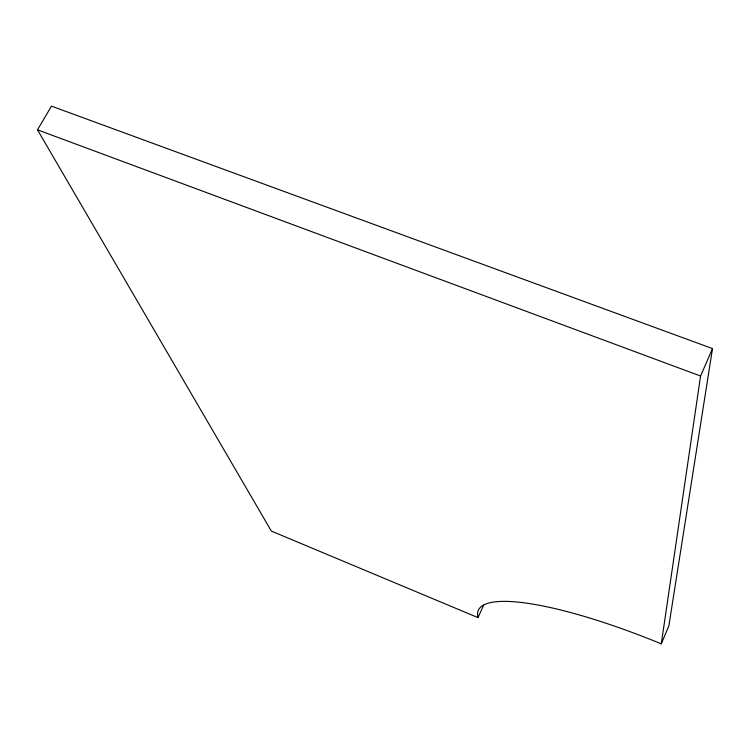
<?xml version="1.0" encoding="UTF-8"?>
<svg xmlns="http://www.w3.org/2000/svg" width="750" height="750" viewBox="0 0 750 750"><rect width="100%" height="100%" fill="white"/><g stroke="black" fill="none" stroke-linecap="round" stroke-linejoin="round"><path stroke-width="1.12" d="M661.284 643.856L700.566 376.031L712.5 348.591L51.488 106.144L37.5 129.834L271.35 531.075L477.994 617.625A197.634 42.066 23.4 0 1 661.284 643.856L668.869 625.809L712.5 348.591M477.994 617.625L483.703 605.119M37.5 129.834L700.566 376.031"/></g></svg>
